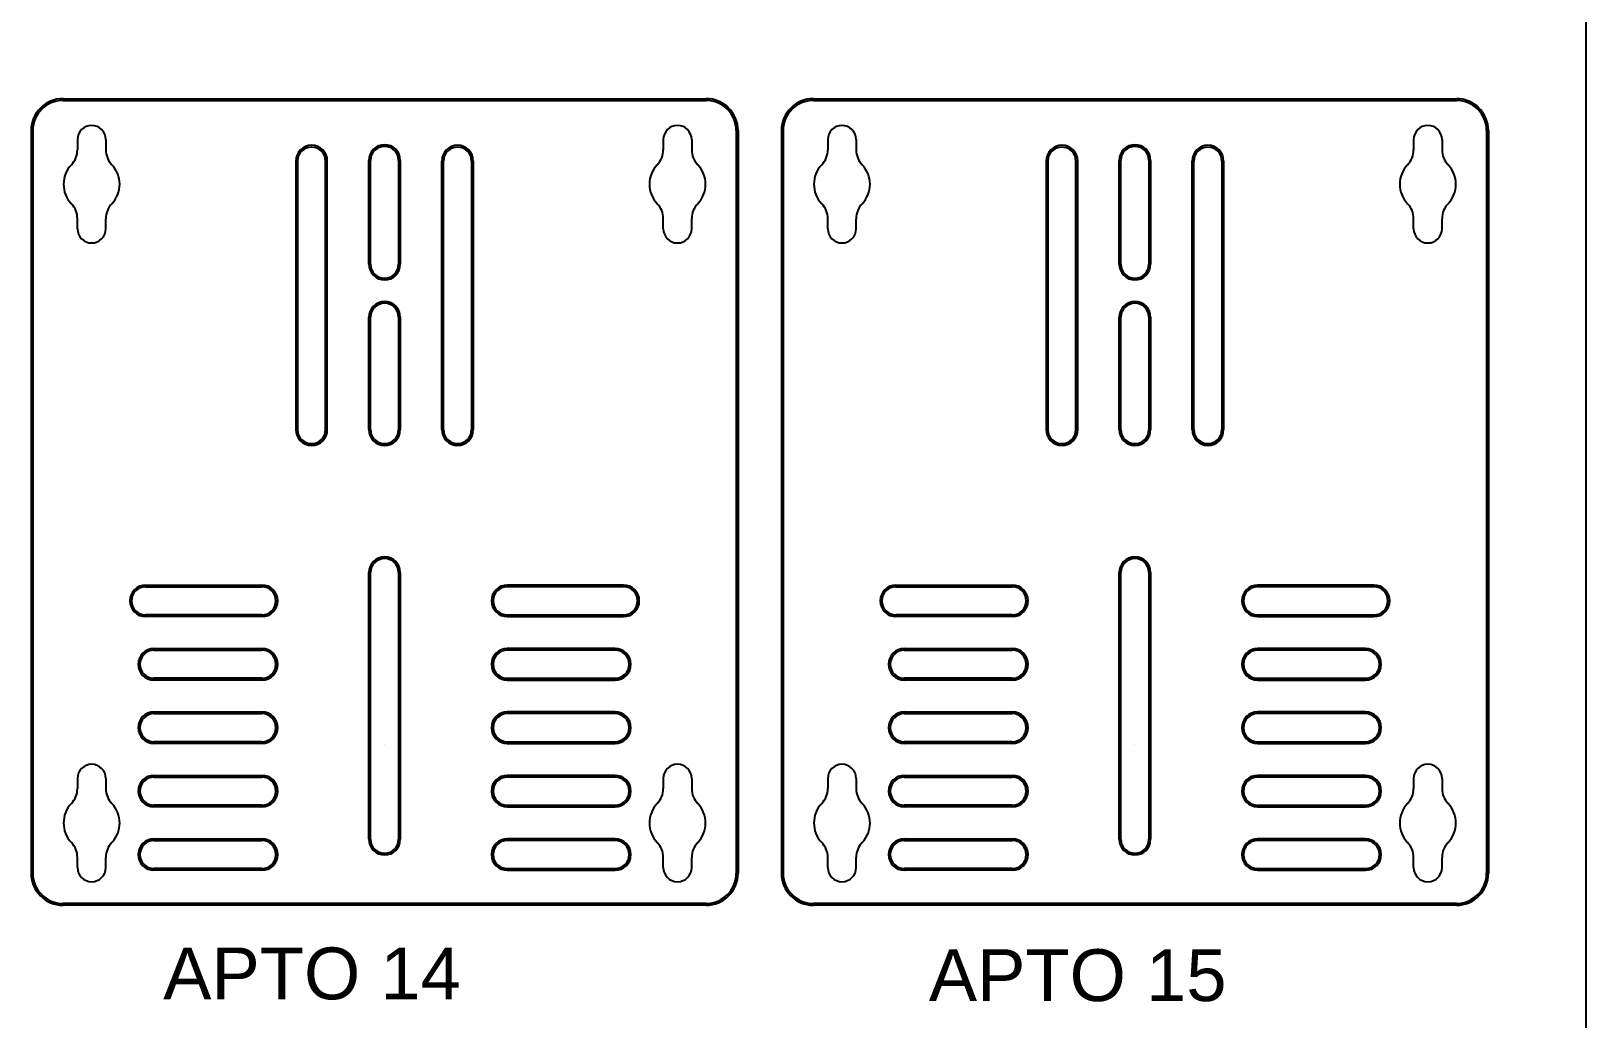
# Model space of a CAD drawing. Header units: millimetres. Extents: x 412 to 646, y 331 to 411.
# Drawn here: x 477.497 to 477.857, y 364.0782 to 364.3068 of the extents above; entities that cross this region are included whole.
import ezdxf

# ---------------------------------------------------------------- set-up
doc = ezdxf.new("R2010")
doc.units = ezdxf.units.MM
doc.styles.add('ARIAL', font='arial.ttf')

msp = doc.modelspace()

# ---------------------------------------------------------------- linework, layer by layer
for p, q in [((477.8570169284686, 364.3117757689944), (477.8570169284686, 363.5517757689944)), ((477.5043657672142, 364.2911394537767), (477.6532657672143, 364.2911394537767)), ((477.5043657672142, 364.2907394537766), (477.6532657672143, 364.2907394537766)), ((477.6781241490099, 364.2911394537767), (477.8270241490096, 364.2911394537767)), ((477.6781241490099, 364.2907394537766), (477.8270241490096, 364.2907394537766)), ((477.4969657672142, 364.2837394537768), (477.4969657672142, 364.1118594537767)), ((477.4973657672143, 364.2837394537768), (477.4973657672143, 364.1118594537767)), ((477.6466513542067, 364.2849394870531), (477.6466513542067, 364.2849394870531)), ((477.6602657672144, 364.2837394537768), (477.6602657672144, 364.1118594537767)), ((477.660665767214, 364.2837394537768), (477.660665767214, 364.1118594537767)), ((477.6707241490097, 364.2837394537768), (477.6707241490097, 364.1118594537767)), ((477.6711241490099, 364.2837394537768), (477.6711241490099, 364.1118594537767)), ((477.8204097360023, 364.2849394870531), (477.8204097360023, 364.2849394870531)), ((477.8340241490099, 364.2837394537768), (477.8340241490099, 364.1118594537767)), ((477.8344241490096, 364.2837394537768), (477.8344241490096, 364.1118594537767)), ((477.5076951802217, 364.2816544870531), (477.5076951802217, 364.2793149980085)), ((477.5142651802217, 364.2816544870531), (477.5142651802217, 364.2793149980085)), ((477.6433663542067, 364.2816544870531), (477.6433663542067, 364.2793149980085)), ((477.6499363542067, 364.2816544870531), (477.6499363542067, 364.2793149980085)), ((477.6814535620173, 364.2816544870531), (477.6814535620173, 364.2793149980085)), ((477.6880235620171, 364.2816544870531), (477.6880235620171, 364.2793149980085)), ((477.8171247360023, 364.2816544870531), (477.8171247360023, 364.2793149980085)), ((477.8236947360023, 364.2816544870531), (477.8236947360023, 364.2793149980085)), ((477.5582657672143, 364.2766894537768), (477.5582657672143, 364.2145394537766)), ((477.5586657672142, 364.2766894537768), (477.5586657672142, 364.2145394537766)), ((477.5651657672141, 364.2145394537766), (477.5651657672141, 364.2766894537768)), ((477.5655657672143, 364.2145394537766), (477.5655657672143, 364.2766894537768)), ((477.5751657672141, 364.2528394537768), (477.5751657672141, 364.2768394537769)), ((477.575565767214, 364.2528394537768), (477.575565767214, 364.2768394537769)), ((477.5820657672142, 364.2768394537769), (477.5820657672142, 364.2528394537768)), ((477.5824657672143, 364.2768394537769), (477.5824657672143, 364.2528394537768)), ((477.5920657672142, 364.2145394537766), (477.5920657672142, 364.2766894537768)), ((477.5924657672143, 364.2145394537766), (477.5924657672143, 364.2766894537768)), ((477.5989657672141, 364.2766894537768), (477.5989657672141, 364.2145394537766)), ((477.5993657672142, 364.2766894537768), (477.5993657672142, 364.2145394537766)), ((477.7320241490098, 364.2766894537768), (477.7320241490098, 364.2145394537766)), ((477.7324241490097, 364.2766894537768), (477.7324241490097, 364.2145394537766)), ((477.7389241490097, 364.2145394537766), (477.7389241490097, 364.2766894537768)), ((477.7393241490096, 364.2145394537766), (477.7393241490096, 364.2766894537768)), ((477.7489241490099, 364.2528394537768), (477.7489241490099, 364.2768394537769)), ((477.7493241490098, 364.2528394537768), (477.7493241490098, 364.2768394537769)), ((477.7558241490098, 364.2768394537769), (477.7558241490098, 364.2528394537768)), ((477.7562241490099, 364.2768394537769), (477.7562241490099, 364.2528394537768)), ((477.7658241490097, 364.2145394537766), (477.7658241490097, 364.2766894537768)), ((477.7662241490096, 364.2145394537766), (477.7662241490096, 364.2766894537768)), ((477.7727241490098, 364.2766894537768), (477.7727241490098, 364.2145394537766)), ((477.7731241490097, 364.2766894537768), (477.7731241490097, 364.2145394537766)), ((477.5076951802217, 364.2610244870531), (477.5076951802217, 364.2633639760976)), ((477.5142651802217, 364.2610244870531), (477.5142651802217, 364.2633639760976)), ((477.6433663542067, 364.2610244870531), (477.6433663542067, 364.2633639760976)), ((477.6499363542067, 364.2610244870531), (477.6499363542067, 364.2633639760976)), ((477.6814535620173, 364.2610244870531), (477.6814535620173, 364.2633639760976)), ((477.6880235620171, 364.2610244870531), (477.6880235620171, 364.2633639760976)), ((477.8171247360023, 364.2610244870531), (477.8171247360023, 364.2633639760976)), ((477.8236947360023, 364.2610244870531), (477.8236947360023, 364.2633639760976)), ((477.5751657672141, 364.2145394537766), (477.5751657672141, 364.2405394537767)), ((477.575565767214, 364.2145394537766), (477.575565767214, 364.2405394537767)), ((477.5820657672142, 364.2405394537767), (477.5820657672142, 364.2145394537766)), ((477.5824657672143, 364.2405394537767), (477.5824657672143, 364.2145394537766)), ((477.7489241490099, 364.2145394537766), (477.7489241490099, 364.2405394537767)), ((477.7493241490098, 364.2145394537766), (477.7493241490098, 364.2405394537767)), ((477.7558241490098, 364.2405394537767), (477.7558241490098, 364.2145394537766)), ((477.7562241490099, 364.2405394537767), (477.7562241490099, 364.2145394537766)), ((477.5788157672142, 364.2112894537769), (477.5788157672142, 364.2112894537769)), ((477.5788157672142, 364.2112894537769), (477.5788157672142, 364.2112894537769)), ((477.5788157672142, 364.2112894537769), (477.5788157672142, 364.2112894537769)), ((477.5788157672142, 364.2104894537766), (477.5788157672142, 364.2104894537766)), ((477.5788157672142, 364.2104894537766), (477.5788157672142, 364.2104894537766)), ((477.5788157672142, 364.2104894537766), (477.5788157672142, 364.2104894537766)), ((477.7525741490098, 364.2112894537769), (477.7525741490098, 364.2112894537769)), ((477.7525741490098, 364.2112894537769), (477.7525741490098, 364.2112894537769)), ((477.7525741490098, 364.2112894537769), (477.7525741490098, 364.2112894537769)), ((477.7525741490098, 364.2104894537766), (477.7525741490098, 364.2104894537766)), ((477.7525741490098, 364.2104894537766), (477.7525741490098, 364.2104894537766)), ((477.7525741490098, 364.2104894537766), (477.7525741490098, 364.2104894537766)), ((477.5751657672141, 364.1197394537766), (477.5751657672141, 364.1814394537768)), ((477.575565767214, 364.1197394537766), (477.575565767214, 364.1814394537768)), ((477.5820657672142, 364.1814394537768), (477.5820657672142, 364.1197394537766)), ((477.5824657672143, 364.1814394537768), (477.5824657672143, 364.1197394537766)), ((477.7489241490099, 364.1197394537766), (477.7489241490099, 364.1814394537768)), ((477.7493241490098, 364.1197394537766), (477.7493241490098, 364.1814394537768)), ((477.7558241490098, 364.1814394537768), (477.7558241490098, 364.1197394537766)), ((477.7562241490099, 364.1814394537768), (477.7562241490099, 364.1197394537766)), ((477.5234657939512, 364.1785594490267), (477.5504157939509, 364.1785594490267)), ((477.5234657939512, 364.1781594490266), (477.5504157939509, 364.1781594490266)), ((477.6341657404774, 364.1785594490267), (477.607215740477, 364.1785594490267)), ((477.6341657404774, 364.1781594490266), (477.607215740477, 364.1781594490266)), ((477.6972241757468, 364.1785594490267), (477.7241741757467, 364.1785594490267)), ((477.6972241757468, 364.1781594490266), (477.7241741757467, 364.1781594490266)), ((477.807924122273, 364.1785594490267), (477.7809741222728, 364.1785594490267)), ((477.807924122273, 364.1781594490266), (477.7809741222728, 364.1781594490266)), ((477.5202157939513, 364.1749094490266), (477.5202157939513, 364.1749094490266)), ((477.5536657939512, 364.1749094490266), (477.5536657939512, 364.1749094490266)), ((477.6039657404773, 364.1749094490266), (477.6039657404773, 364.1749094490266)), ((477.6374157404774, 364.1749094490266), (477.6374157404774, 364.1749094490266)), ((477.6939741757468, 364.1749094490266), (477.6939741757468, 364.1749094490266)), ((477.7274241757467, 364.1749094490266), (477.7274241757467, 364.1749094490266)), ((477.7777241222726, 364.1749094490266), (477.7777241222726, 364.1749094490266)), ((477.8111741222727, 364.1749094490266), (477.8111741222727, 364.1749094490266)), ((477.5504157939509, 364.1716594490266), (477.5234657939512, 364.1716594490266)), ((477.5504157939509, 364.1712594490267), (477.5234657939512, 364.1712594490267)), ((477.607215740477, 364.1716594490266), (477.6341657404774, 364.1716594490266)), ((477.607215740477, 364.1712594490267), (477.6341657404774, 364.1712594490267)), ((477.7241741757467, 364.1716594490266), (477.6972241757468, 364.1716594490266)), ((477.7241741757467, 364.1712594490267), (477.6972241757468, 364.1712594490267)), ((477.7809741222728, 364.1716594490266), (477.807924122273, 364.1716594490266)), ((477.7809741222728, 364.1712594490267), (477.807924122273, 364.1712594490267)), ((477.5254157939511, 364.1638794490265), (477.5504157939509, 364.1638794490265)), ((477.5254157939511, 364.1634794490268), (477.5504157939509, 364.1634794490268)), ((477.6322157404771, 364.1638794490265), (477.607215740477, 364.1638794490265)), ((477.6322157404771, 364.1634794490268), (477.607215740477, 364.1634794490268)), ((477.6991741757466, 364.1638794490265), (477.7241741757467, 364.1638794490265)), ((477.6991741757466, 364.1634794490268), (477.7241741757467, 364.1634794490268)), ((477.8059741222727, 364.1638794490265), (477.7809741222728, 364.1638794490265)), ((477.8059741222727, 364.1634794490268), (477.7809741222728, 364.1634794490268)), ((477.5504157939509, 364.1569794490266), (477.5254157939511, 364.1569794490266)), ((477.5504157939509, 364.1565794490267), (477.5254157939511, 364.1565794490267)), ((477.607215740477, 364.1569794490266), (477.6322157404771, 364.1569794490266)), ((477.607215740477, 364.1565794490267), (477.6322157404771, 364.1565794490267)), ((477.7241741757467, 364.1569794490266), (477.6991741757466, 364.1569794490266)), ((477.7241741757467, 364.1565794490267), (477.6991741757466, 364.1565794490267)), ((477.7809741222728, 364.1569794490266), (477.8059741222727, 364.1569794490266)), ((477.7809741222728, 364.1565794490267), (477.8059741222727, 364.1565794490267)), ((477.5254157939511, 364.1491994490267), (477.5504157939509, 364.1491994490267)), ((477.5254157939511, 364.1487994490266), (477.5504157939509, 364.1487994490266)), ((477.6322157404771, 364.1491994490267), (477.607215740477, 364.1491994490267)), ((477.6322157404771, 364.1487994490266), (477.607215740477, 364.1487994490266)), ((477.6991741757466, 364.1491994490267), (477.7241741757467, 364.1491994490267)), ((477.6991741757466, 364.1487994490266), (477.7241741757467, 364.1487994490266)), ((477.8059741222727, 364.1491994490267), (477.7809741222728, 364.1491994490267)), ((477.8059741222727, 364.1487994490266), (477.7809741222728, 364.1487994490266)), ((477.5504157939509, 364.1422994490266), (477.5254157939511, 364.1422994490266)), ((477.5504157939509, 364.1418994490267), (477.5254157939511, 364.1418994490267)), ((477.5788157672142, 364.1416894537766), (477.5788157672142, 364.1416894537766)), ((477.5788157672142, 364.1416894537766), (477.5788157672142, 364.1416894537766)), ((477.5788157672142, 364.1416894537766), (477.5788157672142, 364.1416894537766)), ((477.607215740477, 364.1422994490266), (477.6322157404771, 364.1422994490266)), ((477.607215740477, 364.1418994490267), (477.6322157404771, 364.1418994490267)), ((477.7241741757467, 364.1422994490266), (477.6991741757466, 364.1422994490266)), ((477.7241741757467, 364.1418994490267), (477.6991741757466, 364.1418994490267)), ((477.7525741490098, 364.1416894537766), (477.7525741490098, 364.1416894537766)), ((477.7525741490098, 364.1416894537766), (477.7525741490098, 364.1416894537766)), ((477.7525741490098, 364.1416894537766), (477.7525741490098, 364.1416894537766)), ((477.7809741222728, 364.1422994490266), (477.8059741222727, 364.1422994490266)), ((477.7809741222728, 364.1418994490267), (477.8059741222727, 364.1418994490267)), ((477.5109801802215, 364.137089487053), (477.5109801802215, 364.137089487053)), ((477.5254157939511, 364.1345194490267), (477.5504157939509, 364.1345194490267)), ((477.6322157404771, 364.1345194490267), (477.607215740477, 364.1345194490267)), ((477.6466513542067, 364.137089487053), (477.6466513542067, 364.137089487053)), ((477.6847385620173, 364.137089487053), (477.6847385620173, 364.137089487053)), ((477.6991741757466, 364.1345194490267), (477.7241741757467, 364.1345194490267)), ((477.8059741222727, 364.1345194490267), (477.7809741222728, 364.1345194490267)), ((477.8204097360023, 364.137089487053), (477.8204097360023, 364.137089487053)), ((477.5076951802217, 364.133804487053), (477.5076951802217, 364.1314649980083)), ((477.5142651802217, 364.133804487053), (477.5142651802217, 364.1314649980083)), ((477.5254157939511, 364.1341194490266), (477.5504157939509, 364.1341194490266)), ((477.6322157404771, 364.1341194490266), (477.607215740477, 364.1341194490266)), ((477.6433663542067, 364.133804487053), (477.6433663542067, 364.1314649980083)), ((477.6499363542067, 364.133804487053), (477.6499363542067, 364.1314649980083)), ((477.6814535620173, 364.133804487053), (477.6814535620173, 364.1314649980083)), ((477.6880235620171, 364.133804487053), (477.6880235620171, 364.1314649980083)), ((477.6991741757466, 364.1341194490266), (477.7241741757467, 364.1341194490266)), ((477.8059741222727, 364.1341194490266), (477.7809741222728, 364.1341194490266)), ((477.8171247360023, 364.133804487053), (477.8171247360023, 364.1314649980083)), ((477.8236947360023, 364.133804487053), (477.8236947360023, 364.1314649980083)), ((477.5504157939509, 364.1276194490266), (477.5254157939511, 364.1276194490266)), ((477.5504157939509, 364.1272194490267), (477.5254157939511, 364.1272194490267)), ((477.607215740477, 364.1276194490266), (477.6322157404771, 364.1276194490266)), ((477.607215740477, 364.1272194490267), (477.6322157404771, 364.1272194490267)), ((477.7241741757467, 364.1276194490266), (477.6991741757466, 364.1276194490266)), ((477.7241741757467, 364.1272194490267), (477.6991741757466, 364.1272194490267)), ((477.7809741222728, 364.1276194490266), (477.8059741222727, 364.1276194490266)), ((477.7809741222728, 364.1272194490267), (477.8059741222727, 364.1272194490267)), ((477.5254157939511, 364.1198394490265), (477.5504157939509, 364.1198394490265)), ((477.6322157404771, 364.1198394490265), (477.607215740477, 364.1198394490265)), ((477.6991741757466, 364.1198394490265), (477.7241741757467, 364.1198394490265)), ((477.8059741222727, 364.1198394490265), (477.7809741222728, 364.1198394490265)), ((477.5254157939511, 364.1194394490268), (477.5504157939509, 364.1194394490268)), ((477.6322157404771, 364.1194394490268), (477.607215740477, 364.1194394490268)), ((477.6991741757466, 364.1194394490268), (477.7241741757467, 364.1194394490268)), ((477.8059741222727, 364.1194394490268), (477.7809741222728, 364.1194394490268)), ((477.5076951802217, 364.113174487053), (477.5076951802217, 364.1155139760978)), ((477.5142651802217, 364.113174487053), (477.5142651802217, 364.1155139760978)), ((477.5142651802217, 364.113174487053), (477.5142651802217, 364.1155139760978)), ((477.5504157939509, 364.1129394490266), (477.5254157939511, 364.1129394490266)), ((477.5504157939509, 364.1125394490265), (477.5254157939511, 364.1125394490265)), ((477.607215740477, 364.1129394490266), (477.6322157404771, 364.1129394490266)), ((477.607215740477, 364.1125394490265), (477.6322157404771, 364.1125394490265)), ((477.6433663542067, 364.113174487053), (477.6433663542067, 364.1155139760978)), ((477.6499363542067, 364.113174487053), (477.6499363542067, 364.1155139760978)), ((477.6814535620173, 364.113174487053), (477.6814535620173, 364.1155139760978)), ((477.6880235620171, 364.113174487053), (477.6880235620171, 364.1155139760978)), ((477.6880235620171, 364.113174487053), (477.6880235620171, 364.1155139760978)), ((477.7241741757467, 364.1129394490266), (477.6991741757466, 364.1129394490266)), ((477.7241741757467, 364.1125394490265), (477.6991741757466, 364.1125394490265)), ((477.7809741222728, 364.1129394490266), (477.8059741222727, 364.1129394490266)), ((477.7809741222728, 364.1125394490265), (477.8059741222727, 364.1125394490265)), ((477.8171247360023, 364.113174487053), (477.8171247360023, 364.1155139760978)), ((477.8236947360023, 364.113174487053), (477.8236947360023, 364.1155139760978)), ((477.6532657672143, 364.1048594537768), (477.5043657672142, 364.1048594537768)), ((477.6532657672143, 364.1044594537769), (477.5043657672142, 364.1044594537769)), ((477.8270241490096, 364.1048594537768), (477.6781241490099, 364.1048594537768)), ((477.8270241490096, 364.1044594537769), (477.6781241490099, 364.1044594537769))]:
    msp.add_line(p, q)
for centre, radius, start, end in [((477.5043657672142, 364.2837394537768), 0.007399999999999999, 90, 180), ((477.5043657672142, 364.2837394537768), 0.006999999999999999, 90, 180), ((477.6532657672143, 364.2837394537768), 0.007399999999999999, 0, 90), ((477.6532657672143, 364.2837394537768), 0.006999999999999999, 0, 90), ((477.6781241490099, 364.2837394537768), 0.007399999999999999, 90, 180), ((477.6781241490099, 364.2837394537768), 0.006999999999999999, 90, 180), ((477.8270241490096, 364.2837394537768), 0.007399999999999999, 0, 90), ((477.8270241490096, 364.2837394537768), 0.006999999999999999, 0, 90), ((477.5109801802215, 364.2816544870531), 0.003285, 90, 180), ((477.5109801802215, 364.2816544870531), 0.003285, 0, 90), ((477.6466513542067, 364.2816544870531), 0.003285, 90, 180), ((477.6466513542067, 364.2816544870531), 0.003285, 0, 90), ((477.6847385620173, 364.2816544870531), 0.003285, 90, 180), ((477.6847385620173, 364.2816544870531), 0.003285, 0, 90), ((477.8204097360023, 364.2816544870531), 0.003285, 90, 180), ((477.8204097360023, 364.2816544870531), 0.003285, 0, 90), ((477.5026951802216, 364.2793149980085), 0.004999999999999999, 316.0903885714994, 0), ((477.5192651802216, 364.2793149980085), 0.004999999999999999, 180, 223.9096114285005), ((477.5619157672141, 364.2766894537768), 0.003649999999999999, 90, 180), ((477.5619157672141, 364.2766894537768), 0.003249999999999999, 90, 180), ((477.5619157672141, 364.2766894537768), 0.003649999999999999, 0, 90), ((477.5619157672141, 364.2766894537768), 0.003249999999999999, 0, 90), ((477.5788157672142, 364.2768394537769), 0.003649999999999999, 90, 180), ((477.5788157672142, 364.2768394537769), 0.003249999999999999, 90, 180), ((477.5788157672142, 364.2768394537769), 0.003649999999999999, 0, 90), ((477.5788157672142, 364.2768394537769), 0.003249999999999999, 0, 90), ((477.5957157672141, 364.2766894537768), 0.003649999999999999, 90, 180), ((477.5957157672141, 364.2766894537768), 0.003249999999999999, 90, 180), ((477.5957157672141, 364.2766894537768), 0.003649999999999999, 0, 90), ((477.5957157672141, 364.2766894537768), 0.003249999999999999, 0, 90), ((477.6383663542068, 364.2793149980085), 0.004999999999999999, 316.0903885714994, 0), ((477.6549363542068, 364.2793149980085), 0.004999999999999999, 180, 223.9096114285005), ((477.6764535620174, 364.2793149980085), 0.004999999999999999, 316.0903885714994, 0), ((477.6930235620172, 364.2793149980085), 0.004999999999999999, 180, 223.9096114285005), ((477.7356741490097, 364.2766894537768), 0.003649999999999999, 90, 180), ((477.7356741490097, 364.2766894537768), 0.003249999999999999, 90, 180), ((477.7356741490097, 364.2766894537768), 0.003649999999999999, 0, 90), ((477.7356741490097, 364.2766894537768), 0.003249999999999999, 0, 90), ((477.7525741490098, 364.2768394537769), 0.003649999999999999, 90, 180), ((477.7525741490098, 364.2768394537769), 0.003249999999999999, 90, 180), ((477.7525741490098, 364.2768394537769), 0.003649999999999999, 0, 90), ((477.7525741490098, 364.2768394537769), 0.003249999999999999, 0, 90), ((477.7694741490096, 364.2766894537768), 0.003649999999999999, 90, 180), ((477.7694741490096, 364.2766894537768), 0.003249999999999999, 90, 180), ((477.7694741490096, 364.2766894537768), 0.003649999999999999, 0, 90), ((477.7694741490096, 364.2766894537768), 0.003249999999999999, 0, 90), ((477.8121247360021, 364.2793149980085), 0.004999999999999999, 316.0903885714994, 0), ((477.8286947360024, 364.2793149980085), 0.004999999999999999, 180, 223.9096114285005), ((477.5109801802215, 364.2713394870528), 0.006499999999999999, 136.0903885714995, 223.9096114285005), ((477.5109801802215, 364.2713394870528), 0.006499999999999999, 316.0903885714994, 43.90961142850053), ((477.6466513542067, 364.2713394870528), 0.006499999999999999, 136.0903885714995, 223.9096114285005), ((477.6466513542067, 364.2713394870528), 0.006499999999999999, 316.0903885714994, 43.90961142850053), ((477.6847385620173, 364.2713394870528), 0.006499999999999999, 136.0903885714995, 223.9096114285005), ((477.6847385620173, 364.2713394870528), 0.006499999999999999, 316.0903885714994, 43.90961142850053), ((477.8204097360023, 364.2713394870528), 0.006499999999999999, 136.0903885714995, 223.9096114285005), ((477.8204097360023, 364.2713394870528), 0.006499999999999999, 316.0903885714994, 43.90961142850053), ((477.5026951802216, 364.2633639760976), 0.004999999999999999, 0, 43.90961142850053), ((477.5192651802216, 364.2633639760976), 0.004999999999999999, 136.0903885714995, 180), ((477.6383663542068, 364.2633639760976), 0.004999999999999999, 0, 43.90961142850053), ((477.6549363542068, 364.2633639760976), 0.004999999999999999, 136.0903885714995, 180), ((477.6764535620174, 364.2633639760976), 0.004999999999999999, 0, 43.90961142850053), ((477.6930235620172, 364.2633639760976), 0.004999999999999999, 136.0903885714995, 180), ((477.8121247360021, 364.2633639760976), 0.004999999999999999, 0, 43.90961142850053), ((477.8286947360024, 364.2633639760976), 0.004999999999999999, 136.0903885714995, 180), ((477.5109801802215, 364.2610244870531), 0.003285, 180, 270), ((477.5109801802215, 364.2610244870531), 0.003285, 270, 0), ((477.6466513542067, 364.2610244870531), 0.003285, 180, 270), ((477.6466513542067, 364.2610244870531), 0.003285, 270, 0), ((477.6847385620173, 364.2610244870531), 0.003285, 180, 270), ((477.6847385620173, 364.2610244870531), 0.003285, 270, 0), ((477.8204097360023, 364.2610244870531), 0.003285, 180, 270), ((477.8204097360023, 364.2610244870531), 0.003285, 270, 0), ((477.5788157672142, 364.2528394537768), 0.003649999999999999, 180, 270), ((477.5788157672142, 364.2528394537768), 0.003249999999999999, 180, 270), ((477.5788157672142, 364.2528394537768), 0.003649999999999999, 270, 0), ((477.5788157672142, 364.2528394537768), 0.003249999999999999, 270, 0), ((477.7525741490098, 364.2528394537768), 0.003649999999999999, 180, 270), ((477.7525741490098, 364.2528394537768), 0.003249999999999999, 180, 270), ((477.7525741490098, 364.2528394537768), 0.003649999999999999, 270, 0), ((477.7525741490098, 364.2528394537768), 0.003249999999999999, 270, 0), ((477.5788157672142, 364.2405394537767), 0.003649999999999999, 90, 180), ((477.5788157672142, 364.2405394537767), 0.003249999999999999, 90, 180), ((477.5788157672142, 364.2405394537767), 0.003649999999999999, 0, 90), ((477.5788157672142, 364.2405394537767), 0.003249999999999999, 0, 90), ((477.7525741490098, 364.2405394537767), 0.003649999999999999, 90, 180), ((477.7525741490098, 364.2405394537767), 0.003249999999999999, 90, 180), ((477.7525741490098, 364.2405394537767), 0.003649999999999999, 0, 90), ((477.7525741490098, 364.2405394537767), 0.003249999999999999, 0, 90), ((477.5619157672141, 364.2145394537766), 0.003649999999999999, 180, 270), ((477.5619157672141, 364.2145394537766), 0.003249999999999999, 180, 270), ((477.5619157672141, 364.2145394537766), 0.003249999999999999, 270, 0), ((477.5619157672141, 364.2145394537766), 0.003649999999999999, 270, 0), ((477.5788157672142, 364.2145394537766), 0.003649999999999999, 180, 270), ((477.5788157672142, 364.2145394537766), 0.003249999999999999, 180, 270), ((477.5788157672142, 364.2145394537766), 0.003649999999999999, 270, 0), ((477.5788157672142, 364.2145394537766), 0.003249999999999999, 270, 0), ((477.5957157672141, 364.2145394537766), 0.003649999999999999, 180, 270), ((477.5957157672141, 364.2145394537766), 0.003249999999999999, 180, 270), ((477.5957157672141, 364.2145394537766), 0.003249999999999999, 270, 0), ((477.5957157672141, 364.2145394537766), 0.003649999999999999, 270, 0), ((477.7356741490097, 364.2145394537766), 0.003649999999999999, 180, 270), ((477.7356741490097, 364.2145394537766), 0.003249999999999999, 180, 270), ((477.7356741490097, 364.2145394537766), 0.003249999999999999, 270, 0), ((477.7356741490097, 364.2145394537766), 0.003649999999999999, 270, 0), ((477.7525741490098, 364.2145394537766), 0.003649999999999999, 180, 270), ((477.7525741490098, 364.2145394537766), 0.003249999999999999, 180, 270), ((477.7525741490098, 364.2145394537766), 0.003649999999999999, 270, 0), ((477.7525741490098, 364.2145394537766), 0.003249999999999999, 270, 0), ((477.7694741490096, 364.2145394537766), 0.003649999999999999, 180, 270), ((477.7694741490096, 364.2145394537766), 0.003249999999999999, 180, 270), ((477.7694741490096, 364.2145394537766), 0.003249999999999999, 270, 0), ((477.7694741490096, 364.2145394537766), 0.003649999999999999, 270, 0), ((477.5788157672142, 364.1814394537768), 0.003649999999999999, 90, 180), ((477.5788157672142, 364.1814394537768), 0.003249999999999999, 90, 180), ((477.5788157672142, 364.1814394537768), 0.003649999999999999, 0, 90), ((477.5788157672142, 364.1814394537768), 0.003249999999999999, 0, 90), ((477.7525741490098, 364.1814394537768), 0.003649999999999999, 90, 180), ((477.7525741490098, 364.1814394537768), 0.003249999999999999, 90, 180), ((477.7525741490098, 364.1814394537768), 0.003649999999999999, 0, 90), ((477.7525741490098, 364.1814394537768), 0.003249999999999999, 0, 90), ((477.5234657939512, 364.1749094490266), 0.003649999999999999, 90, 180), ((477.5234657939512, 364.1749094490266), 0.003249999999999999, 90, 180), ((477.5504157939509, 364.1749094490266), 0.003649999999999999, 0, 90), ((477.5504157939509, 364.1749094490266), 0.003249999999999999, 0, 90), ((477.607215740477, 364.1749094490266), 0.003649999999999999, 90, 180), ((477.607215740477, 364.1749094490266), 0.003249999999999999, 90, 180), ((477.6341657404774, 364.1749094490266), 0.003649999999999999, 0, 90), ((477.6341657404774, 364.1749094490266), 0.003249999999999999, 0, 90), ((477.6972241757468, 364.1749094490266), 0.003649999999999999, 90, 180), ((477.6972241757468, 364.1749094490266), 0.003249999999999999, 90, 180), ((477.7241741757467, 364.1749094490266), 0.003649999999999999, 0, 90), ((477.7241741757467, 364.1749094490266), 0.003249999999999999, 0, 90), ((477.7809741222728, 364.1749094490266), 0.003649999999999999, 90, 180), ((477.7809741222728, 364.1749094490266), 0.003249999999999999, 90, 180), ((477.807924122273, 364.1749094490266), 0.003649999999999999, 0, 90), ((477.807924122273, 364.1749094490266), 0.003249999999999999, 0, 90), ((477.5234657939512, 364.1749094490266), 0.003649999999999999, 180, 270), ((477.5234657939512, 364.1749094490266), 0.003249999999999999, 180, 270), ((477.5504157939509, 364.1749094490266), 0.003649999999999999, 270, 0), ((477.5504157939509, 364.1749094490266), 0.003249999999999999, 270, 0), ((477.607215740477, 364.1749094490266), 0.003649999999999999, 180, 270), ((477.607215740477, 364.1749094490266), 0.003249999999999999, 180, 270), ((477.6341657404774, 364.1749094490266), 0.003249999999999999, 270, 0), ((477.6341657404774, 364.1749094490266), 0.003649999999999999, 270, 0), ((477.6972241757468, 364.1749094490266), 0.003649999999999999, 180, 270), ((477.6972241757468, 364.1749094490266), 0.003249999999999999, 180, 270), ((477.7241741757467, 364.1749094490266), 0.003649999999999999, 270, 0), ((477.7241741757467, 364.1749094490266), 0.003249999999999999, 270, 0), ((477.7809741222728, 364.1749094490266), 0.003649999999999999, 180, 270), ((477.7809741222728, 364.1749094490266), 0.003249999999999999, 180, 270), ((477.807924122273, 364.1749094490266), 0.003249999999999999, 270, 0), ((477.807924122273, 364.1749094490266), 0.003649999999999999, 270, 0), ((477.5254157939511, 364.1602294490266), 0.003649999999999999, 90, 180), ((477.5254157939511, 364.1602294490266), 0.003249999999999999, 90, 180), ((477.5504157939509, 364.1602294490266), 0.003649999999999999, 0, 90), ((477.5504157939509, 364.1602294490266), 0.003249999999999999, 0, 90), ((477.607215740477, 364.1602294490266), 0.003649999999999999, 90, 180), ((477.607215740477, 364.1602294490266), 0.003249999999999999, 90, 180), ((477.6322157404771, 364.1602294490266), 0.003649999999999999, 0, 90), ((477.6322157404771, 364.1602294490266), 0.003249999999999999, 0, 90), ((477.6991741757466, 364.1602294490266), 0.003649999999999999, 90, 180), ((477.6991741757466, 364.1602294490266), 0.003249999999999999, 90, 180), ((477.7241741757467, 364.1602294490266), 0.003649999999999999, 0, 90), ((477.7241741757467, 364.1602294490266), 0.003249999999999999, 0, 90), ((477.7809741222728, 364.1602294490266), 0.003649999999999999, 90, 180), ((477.7809741222728, 364.1602294490266), 0.003249999999999999, 90, 180), ((477.8059741222727, 364.1602294490266), 0.003649999999999999, 0, 90), ((477.8059741222727, 364.1602294490266), 0.003249999999999999, 0, 90), ((477.5254157939511, 364.1602294490266), 0.003649999999999999, 180, 270), ((477.5254157939511, 364.1602294490266), 0.003249999999999999, 180, 270), ((477.5504157939509, 364.1602294490266), 0.003249999999999999, 270, 0), ((477.5504157939509, 364.1602294490266), 0.003649999999999999, 270, 0), ((477.607215740477, 364.1602294490266), 0.003649999999999999, 180, 270), ((477.607215740477, 364.1602294490266), 0.003249999999999999, 180, 270), ((477.6322157404771, 364.1602294490266), 0.003649999999999999, 270, 0), ((477.6322157404771, 364.1602294490266), 0.003249999999999999, 270, 0), ((477.6991741757466, 364.1602294490266), 0.003649999999999999, 180, 270), ((477.6991741757466, 364.1602294490266), 0.003249999999999999, 180, 270), ((477.7241741757467, 364.1602294490266), 0.003249999999999999, 270, 0), ((477.7241741757467, 364.1602294490266), 0.003649999999999999, 270, 0), ((477.7809741222728, 364.1602294490266), 0.003649999999999999, 180, 270), ((477.7809741222728, 364.1602294490266), 0.003249999999999999, 180, 270), ((477.8059741222727, 364.1602294490266), 0.003649999999999999, 270, 0), ((477.8059741222727, 364.1602294490266), 0.003249999999999999, 270, 0), ((477.5254157939511, 364.1455494490268), 0.003649999999999999, 90, 180), ((477.5254157939511, 364.1455494490268), 0.003249999999999999, 90, 180), ((477.5504157939509, 364.1455494490268), 0.003649999999999999, 0, 90), ((477.5504157939509, 364.1455494490268), 0.003249999999999999, 0, 90), ((477.607215740477, 364.1455494490268), 0.003649999999999999, 90, 180), ((477.607215740477, 364.1455494490268), 0.003249999999999999, 90, 180), ((477.6322157404771, 364.1455494490268), 0.003649999999999999, 0, 90), ((477.6322157404771, 364.1455494490268), 0.003249999999999999, 0, 90), ((477.6991741757466, 364.1455494490268), 0.003649999999999999, 90, 180), ((477.6991741757466, 364.1455494490268), 0.003249999999999999, 90, 180), ((477.7241741757467, 364.1455494490268), 0.003649999999999999, 0, 90), ((477.7241741757467, 364.1455494490268), 0.003249999999999999, 0, 90), ((477.7809741222728, 364.1455494490268), 0.003649999999999999, 90, 180), ((477.7809741222728, 364.1455494490268), 0.003249999999999999, 90, 180), ((477.8059741222727, 364.1455494490268), 0.003649999999999999, 0, 90), ((477.8059741222727, 364.1455494490268), 0.003249999999999999, 0, 90), ((477.5254157939511, 364.1455494490268), 0.003649999999999999, 180, 270), ((477.5254157939511, 364.1455494490268), 0.003249999999999999, 180, 270), ((477.5504157939509, 364.1455494490268), 0.003649999999999999, 270, 0), ((477.5504157939509, 364.1455494490268), 0.003249999999999999, 270, 0), ((477.607215740477, 364.1455494490268), 0.003649999999999999, 180, 270), ((477.607215740477, 364.1455494490268), 0.003249999999999999, 180, 270), ((477.6322157404771, 364.1455494490268), 0.003649999999999999, 270, 0), ((477.6322157404771, 364.1455494490268), 0.003249999999999999, 270, 0), ((477.6991741757466, 364.1455494490268), 0.003649999999999999, 180, 270), ((477.6991741757466, 364.1455494490268), 0.003249999999999999, 180, 270), ((477.7241741757467, 364.1455494490268), 0.003649999999999999, 270, 0), ((477.7241741757467, 364.1455494490268), 0.003249999999999999, 270, 0), ((477.7809741222728, 364.1455494490268), 0.003649999999999999, 180, 270), ((477.7809741222728, 364.1455494490268), 0.003249999999999999, 180, 270), ((477.8059741222727, 364.1455494490268), 0.003649999999999999, 270, 0), ((477.8059741222727, 364.1455494490268), 0.003249999999999999, 270, 0), ((477.5109801802215, 364.133804487053), 0.003285, 90, 180), ((477.5109801802215, 364.133804487053), 0.003285, 0, 90), ((477.5254157939511, 364.1308694490266), 0.003649999999999999, 90, 180), ((477.5504157939509, 364.1308694490266), 0.003649999999999999, 0, 90), ((477.607215740477, 364.1308694490266), 0.003649999999999999, 90, 180), ((477.6322157404771, 364.1308694490266), 0.003649999999999999, 0, 90), ((477.6466513542067, 364.133804487053), 0.003285, 90, 180), ((477.6466513542067, 364.133804487053), 0.003285, 0, 90), ((477.6847385620173, 364.133804487053), 0.003285, 90, 180), ((477.6847385620173, 364.133804487053), 0.003285, 0, 90), ((477.6991741757466, 364.1308694490266), 0.003649999999999999, 90, 180), ((477.7241741757467, 364.1308694490266), 0.003649999999999999, 0, 90), ((477.7809741222728, 364.1308694490266), 0.003649999999999999, 90, 180), ((477.8059741222727, 364.1308694490266), 0.003649999999999999, 0, 90), ((477.8204097360023, 364.133804487053), 0.003285, 90, 180), ((477.8204097360023, 364.133804487053), 0.003285, 0, 90), ((477.5026951802216, 364.1314649980083), 0.004999999999999999, 316.0903885714994, 0), ((477.5192651802216, 364.1314649980083), 0.004999999999999999, 180, 223.9096114285005), ((477.5254157939511, 364.1308694490266), 0.003649999999999999, 180, 270), ((477.5254157939511, 364.1308694490266), 0.003249999999999999, 90, 180), ((477.5254157939511, 364.1308694490266), 0.003249999999999999, 180, 270), ((477.5504157939509, 364.1308694490266), 0.003249999999999999, 0, 90), ((477.5504157939509, 364.1308694490266), 0.003649999999999999, 270, 0), ((477.5504157939509, 364.1308694490266), 0.003249999999999999, 270, 0), ((477.607215740477, 364.1308694490266), 0.003649999999999999, 180, 270), ((477.607215740477, 364.1308694490266), 0.003249999999999999, 90, 180), ((477.607215740477, 364.1308694490266), 0.003249999999999999, 180, 270), ((477.6322157404771, 364.1308694490266), 0.003249999999999999, 0, 90), ((477.6322157404771, 364.1308694490266), 0.003649999999999999, 270, 0), ((477.6322157404771, 364.1308694490266), 0.003249999999999999, 270, 0), ((477.6383663542068, 364.1314649980083), 0.004999999999999999, 316.0903885714994, 0), ((477.6549363542068, 364.1314649980083), 0.004999999999999999, 180, 223.9096114285005), ((477.6764535620174, 364.1314649980083), 0.004999999999999999, 316.0903885714994, 0), ((477.6930235620172, 364.1314649980083), 0.004999999999999999, 180, 223.9096114285005), ((477.6991741757466, 364.1308694490266), 0.003649999999999999, 180, 270), ((477.6991741757466, 364.1308694490266), 0.003249999999999999, 90, 180), ((477.6991741757466, 364.1308694490266), 0.003249999999999999, 180, 270), ((477.7241741757467, 364.1308694490266), 0.003249999999999999, 0, 90), ((477.7241741757467, 364.1308694490266), 0.003649999999999999, 270, 0), ((477.7241741757467, 364.1308694490266), 0.003249999999999999, 270, 0), ((477.7809741222728, 364.1308694490266), 0.003649999999999999, 180, 270), ((477.7809741222728, 364.1308694490266), 0.003249999999999999, 90, 180), ((477.7809741222728, 364.1308694490266), 0.003249999999999999, 180, 270), ((477.8059741222727, 364.1308694490266), 0.003249999999999999, 0, 90), ((477.8059741222727, 364.1308694490266), 0.003649999999999999, 270, 0), ((477.8059741222727, 364.1308694490266), 0.003249999999999999, 270, 0), ((477.8121247360021, 364.1314649980083), 0.004999999999999999, 316.0903885714994, 0), ((477.8286947360024, 364.1314649980083), 0.004999999999999999, 180, 223.9096114285005), ((477.5109801802215, 364.123489487053), 0.006499999999999999, 136.0903885714995, 223.9096114285005), ((477.5109801802215, 364.123489487053), 0.006499999999999999, 316.0903885714994, 43.90961142850053), ((477.6466513542067, 364.123489487053), 0.006499999999999999, 136.0903885714995, 223.9096114285005), ((477.6466513542067, 364.123489487053), 0.006499999999999999, 316.0903885714994, 43.90961142850053), ((477.6847385620173, 364.123489487053), 0.006499999999999999, 136.0903885714995, 223.9096114285005), ((477.6847385620173, 364.123489487053), 0.006499999999999999, 316.0903885714994, 43.90961142850053), ((477.8204097360023, 364.123489487053), 0.006499999999999999, 136.0903885714995, 223.9096114285005), ((477.8204097360023, 364.123489487053), 0.006499999999999999, 316.0903885714994, 43.90961142850053), ((477.5254157939511, 364.1161894490268), 0.003649999999999999, 90, 180), ((477.5504157939509, 364.1161894490268), 0.003649999999999999, 0, 90), ((477.5788157672142, 364.1197394537766), 0.003649999999999999, 180, 270), ((477.5788157672142, 364.1197394537766), 0.003249999999999999, 180, 270), ((477.5788157672142, 364.1197394537766), 0.003249999999999999, 270, 0), ((477.5788157672142, 364.1197394537766), 0.003649999999999999, 270, 0), ((477.607215740477, 364.1161894490268), 0.003649999999999999, 90, 180), ((477.6322157404771, 364.1161894490268), 0.003649999999999999, 0, 90), ((477.6991741757466, 364.1161894490268), 0.003649999999999999, 90, 180), ((477.7241741757467, 364.1161894490268), 0.003649999999999999, 0, 90), ((477.7525741490098, 364.1197394537766), 0.003649999999999999, 180, 270), ((477.7525741490098, 364.1197394537766), 0.003249999999999999, 180, 270), ((477.7525741490098, 364.1197394537766), 0.003249999999999999, 270, 0), ((477.7525741490098, 364.1197394537766), 0.003649999999999999, 270, 0), ((477.7809741222728, 364.1161894490268), 0.003649999999999999, 90, 180), ((477.8059741222727, 364.1161894490268), 0.003649999999999999, 0, 90), ((477.5026951802216, 364.1155139760978), 0.004999999999999999, 0, 43.90961142850053), ((477.5192651802216, 364.1155139760978), 0.004999999999999999, 136.0903885714995, 180), ((477.5254157939511, 364.1161894490268), 0.003649999999999999, 180, 270), ((477.5254157939511, 364.1161894490268), 0.003249999999999999, 90, 180), ((477.5254157939511, 364.1161894490268), 0.003249999999999999, 180, 270), ((477.5504157939509, 364.1161894490268), 0.003249999999999999, 0, 90), ((477.5504157939509, 364.1161894490268), 0.003649999999999999, 270, 0), ((477.5504157939509, 364.1161894490268), 0.003249999999999999, 270, 0), ((477.607215740477, 364.1161894490268), 0.003649999999999999, 180, 270), ((477.607215740477, 364.1161894490268), 0.003249999999999999, 90, 180), ((477.607215740477, 364.1161894490268), 0.003249999999999999, 180, 270), ((477.6322157404771, 364.1161894490268), 0.003249999999999999, 0, 90), ((477.6322157404771, 364.1161894490268), 0.003649999999999999, 270, 0), ((477.6322157404771, 364.1161894490268), 0.003249999999999999, 270, 0), ((477.6383663542068, 364.1155139760978), 0.004999999999999999, 0, 43.90961142850053), ((477.6549363542068, 364.1155139760978), 0.004999999999999999, 136.0903885714995, 180), ((477.6764535620174, 364.1155139760978), 0.004999999999999999, 0, 43.90961142850053), ((477.6930235620172, 364.1155139760978), 0.004999999999999999, 136.0903885714995, 180), ((477.6991741757466, 364.1161894490268), 0.003649999999999999, 180, 270), ((477.6991741757466, 364.1161894490268), 0.003249999999999999, 90, 180), ((477.6991741757466, 364.1161894490268), 0.003249999999999999, 180, 270), ((477.7241741757467, 364.1161894490268), 0.003249999999999999, 0, 90), ((477.7241741757467, 364.1161894490268), 0.003649999999999999, 270, 0), ((477.7241741757467, 364.1161894490268), 0.003249999999999999, 270, 0), ((477.7809741222728, 364.1161894490268), 0.003649999999999999, 180, 270), ((477.7809741222728, 364.1161894490268), 0.003249999999999999, 90, 180), ((477.7809741222728, 364.1161894490268), 0.003249999999999999, 180, 270), ((477.8059741222727, 364.1161894490268), 0.003249999999999999, 0, 90), ((477.8059741222727, 364.1161894490268), 0.003649999999999999, 270, 0), ((477.8059741222727, 364.1161894490268), 0.003249999999999999, 270, 0), ((477.8121247360021, 364.1155139760978), 0.004999999999999999, 0, 43.90961142850053), ((477.8286947360024, 364.1155139760978), 0.004999999999999999, 136.0903885714995, 180), ((477.5109801802215, 364.113174487053), 0.003285, 180, 270), ((477.5109801802215, 364.113174487053), 0.003285, 270, 0), ((477.6466513542067, 364.113174487053), 0.003285, 180, 270), ((477.6466513542067, 364.113174487053), 0.003285, 270, 0), ((477.6847385620173, 364.113174487053), 0.003285, 180, 270), ((477.6847385620173, 364.113174487053), 0.003285, 270, 0), ((477.8204097360023, 364.113174487053), 0.003285, 180, 270), ((477.8204097360023, 364.113174487053), 0.003285, 270, 0), ((477.5043657672142, 364.1118594537767), 0.007399999999999999, 180, 270), ((477.5043657672142, 364.1118594537767), 0.006999999999999999, 180, 270), ((477.6532657672143, 364.1118594537767), 0.006999999999999999, 270, 0), ((477.6532657672143, 364.1118594537767), 0.007399999999999999, 270, 0), ((477.6781241490099, 364.1118594537767), 0.007399999999999999, 180, 270), ((477.6781241490099, 364.1118594537767), 0.006999999999999999, 180, 270), ((477.8270241490096, 364.1118594537767), 0.006999999999999999, 270, 0), ((477.8270241490096, 364.1118594537767), 0.007399999999999999, 270, 0)]:
    msp.add_arc(centre, radius, start, end)

# ---------------------------------------------------------------- texts
at = {"style": 'ARIAL'}
for s, p in [('APTO 14', (477.5275584172771, 364.0826719057571)), ('APTO 15', (477.7048632122619, 364.0822719057572))]:
    msp.add_text(s, height=0.012, dxfattribs=at).set_placement(p)

doc.saveas('drawing.dxf')
